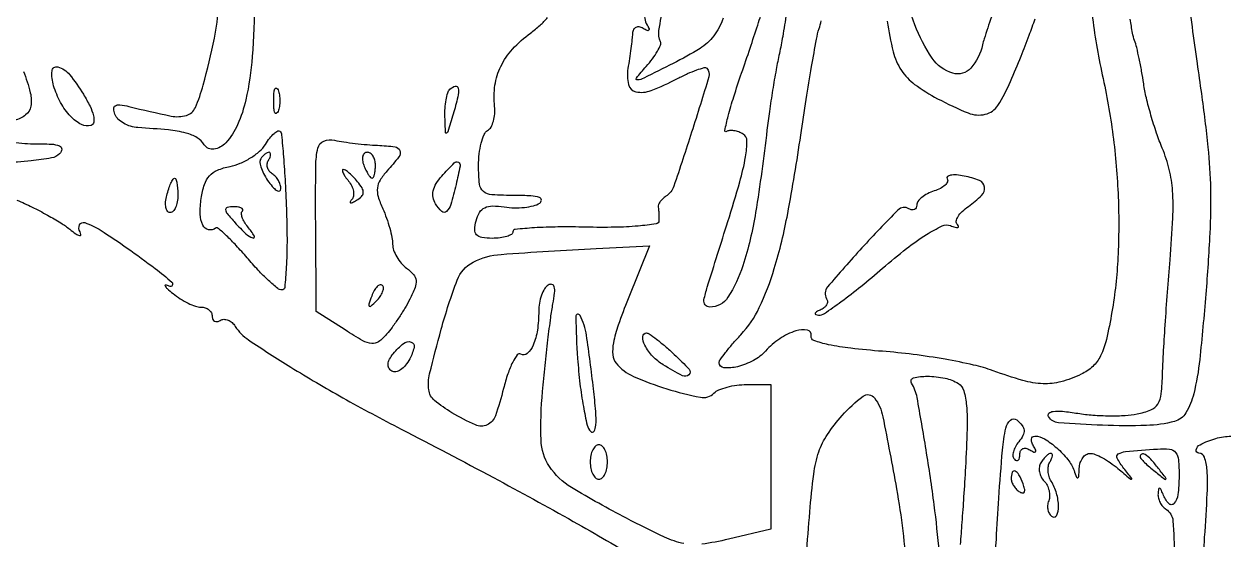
# Model space of a CAD drawing. Extents: x 0 to 848, y 0 to 1200.
# Drawn here: x 385.1 to 524.6, y 512.9 to 572.9 of the extents above; entities that cross this region are included whole.
import ezdxf

# ---------------------------------------------------------------- set-up
doc = ezdxf.new("R2010")
doc.units = 0

msp = doc.modelspace()

# ---------------------------------------------------------------- linework, layer by layer
for points in [[(520.443838, 576.880784, 0.000245), (521.037114, 572.5961, 0.000246), (521.63034, 568.342519, 0.000432), (522.125471, 564.82715, -0.009637), (522.886501, 558.595351, -0.020048), (523.190506, 553.710546, -0.018585), (523.113175, 548.59033, -0.007168), (522.640233, 541.5, -0.00598), (521.933373, 533.913019, -0.034164), (521.236637, 529.92967, -0.073457), (520.330985, 527.714555, -0.197576), (518.997858, 526.709691, -0.056952), (515.728482, 526.242306, -0.016602), (510.636195, 526.267694, -0.009451), (505.497753, 526.561356, -0.239749), (504.333166, 527.269944, -0.355532), (504.383198, 527.653788, -0.162678), (504.8729, 527.881621, -0.053767), (505.981975, 527.887719, -0.014159), (507.744561, 527.656837, 0.020916), (509.504312, 527.450468, 0.01593), (511.443332, 527.366932, 0.016189), (513.268672, 527.405594, 0.035976), (514.647702, 527.57954, 0.046193), (516.238677, 528.053817, 0.15886), (517.054201, 528.736723, 0.114573), (517.457047, 529.911164, 0.018777), (517.613525, 532.325, -0.007543), (517.706369, 534.520096, -0.002163), (517.916185, 537.917344, -0.002176), (518.186159, 541.748097, -0.002311), (518.484437, 545.5, 0.008754), (518.807445, 550.353824, 0.029636), (518.774707, 553.528088, 0.042429), (518.387648, 556.015386, 0.039332), (517.580804, 558.468115, -0.017101), (516.907484, 560.244903, -0.011622), (516.258417, 562.308087, -0.011721), (515.724302, 564.331274, -0.022942), (515.411555, 565.968115, 0.008234), (515.176507, 567.430322, 0.007921), (514.890668, 568.903134, 0.007873), (514.597793, 570.192947, 0.028305), (514.352007, 571, -0.043149), (514.115422, 571.868429, -0.008398), (513.851858, 573.471703, -0.008866)], [(497.687467, 573.746572, 0.001029), (496.842033, 571.193465, 0.027326), (496.655269, 570.5, -0.128813), (495.301352, 567.798963, -0.292494), (493.198892, 567.192539, -0.173201), (490.792319, 568.951998, -0.059935), (488.787598, 572.833246, 0.015565), (487.072291, 577.027955, 0.261447)], [(411.917832, 575.704628, -0.017194), (411.658875, 569.125544, -0.037042), (410.912684, 564.112852, -0.047682), (409.961301, 561.214002, -0.083701), (408.583078, 559.10773, -0.168077), (407.197871, 558.366524, -0.302594), (406.073692, 558.881266, 0.119958), (405.24326, 559.699967, 0.071871), (403.958269, 560.237225, 0.039412), (401.902112, 560.598089, 0.008867), (398.356989, 560.872377, -0.059642), (397.496591, 561.027721, -0.056845), (396.682128, 561.383006, -0.06137), (396.032632, 561.874187, -0.109007), (395.664669, 562.431474, -0.080427), (395.530484, 563.073941, -0.28636), (395.727594, 563.424349, -0.159196), (396.265532, 563.524941, -0.026867), (397.307681, 563.33034, 0.008355), (402.226072, 562.222147, 0.122075), (403.99027, 562.289296, 0.223604), (405.038355, 563.210325, 0.036724), (405.953051, 565.825645, 0.013767), (407.256693, 571.258533, 0.041596), (407.730226, 575.032377, 0.06889)], [(466.473327, 573.581838, -0.076352), (465.365367, 571.533409, -0.092354), (463.778642, 570.089277, -0.021837), (460.640927, 568.331973, -0.001828), (457.227006, 566.626879, -0.086845), (456.490225, 566.40998, -0.669183), (456.365639, 566.63569, -0.013733), (457.5, 567.975386, 0.020711), (458.243171, 568.878328, 0.029418), (458.820148, 569.743037, 0.029252), (459.193369, 570.475778, 0.219985), (459.185609, 570.854988, -0.15454), (458.993452, 572.15385, -0.016053), (459.589495, 575.221979, -0.018805)], [(473.829357, 574.160938, -0.004859), (473.39659, 571.468535, -0.011908), (473.012067, 569.5, 0.009288), (472.634102, 567.617511, 0.0047), (472.224508, 565.233821, 0.004666), (471.847573, 562.763842, 0.006933), (471.567758, 560.593858, -0.011423), (470.243124, 551.001122, -0.037969), (468.755905, 544.815836, -0.064191), (467.030615, 541.151788, -0.256012), (464.928571, 540, -0.223316), (464.377915, 540.25885, -0.228563), (464.233126, 540.844049, -0.024243), (464.622792, 542.33683, -0.000467), (467.015128, 549.942551, 0.006732), (468.405138, 554.56316, 0.026433), (469.071511, 557.462697, 0.041552), (469.239397, 559.323338, 0.261784), (468.795209, 560.126568, 0.051174), (468.280825, 560.375878, 0.051693), (467.728262, 560.514479, 0.056745), (467.221262, 560.529237, 0.117868), (466.847759, 560.40591, -0.660775), (466.661044, 560.537594, -0.010671), (467.05903, 562.217479, -0.012968), (467.703983, 564.461212, -0.006779), (468.616986, 567.221893, 0.002165), (469.604849, 570.118979, 0.002746), (470.491001, 572.803826, 0.002161), (471.211806, 575.061917, 0.022451)], [(457.391161, 574.397349, 0.207658), (457.622696, 572.801473, -0.033423), (457.848747, 572.374338, -0.333463), (457.806533, 572.188877, -0.292877), (457.604274, 572.161726, -0.029307), (457.154508, 572.404508, 0.091646), (456.704866, 572.579319, 0.160546), (456.312855, 572.527923, 0.16659), (456.037892, 572.256517, 0.100088), (455.917769, 571.809017, -0.013176), (455.856654, 571.124812, -0.003855), (455.726925, 570.076711, -0.00387), (455.562624, 568.898861, -0.004141), (455.383559, 567.75, 0.097873), (455.443619, 565.886838, 0.293511), (456.314656, 565.038051, 0.144666), (458.08867, 565.19075, 0.026017), (461.14259, 566.573736, -0.013655), (462.335702, 567.149988, -0.020967), (463.400812, 567.576276, -0.016527), (464.272133, 567.851283, -0.270865), (464.556624, 567.776709, -0.276892), (464.806174, 566.779236, -0.003556), (462.799489, 560.342597, -0.00474), (460.727786, 554.065859, -0.171531), (459.798537, 552.888197, 0.047209), (459.434049, 552.606859, 0.05094), (459.139017, 552.26864, 0.056973), (458.951576, 551.926905, 0.130968), (458.91459, 551.638197, -0.013936), (458.947435, 551.327046, -0.005901), (458.974911, 550.90816, -0.005833), (458.993763, 550.459914, -0.007592), (459, 550.049156, -0.37375), (458.669305, 549.668553, -0.013024), (456.567875, 549.427836, -0.018034), (453.843457, 549.286203, -0.009875), (450.499715, 549.299156, 0.008272), (447.240465, 549.322235, 0.013765), (444.496472, 549.22069, 0.007385), (442.266759, 549.043533, 0.387036), (441.999715, 548.75, -0.265128), (441.835236, 548.461362, -0.058153), (441.293042, 548.220312, -0.046053), (440.515547, 548.054495, -0.029529), (439.59362, 548, -0.035902), (438.377339, 548.087446, -0.172824), (437.773067, 548.406515, -0.201515), (437.559252, 549.001456, -0.050816), (437.720715, 550.040013, -0.069103), (438.124686, 551.012352, -0.146603), (438.71678, 551.561641, -0.117449), (439.610269, 551.764216, -0.036377), (440.993339, 551.64833, 0.034545), (442.143613, 551.547709, 0.031418), (443.334342, 551.600879, 0.032851), (444.393869, 551.786157, 0.081623), (445.116245, 552.093005, 0.261963), (445.311053, 552.454897, 0.323252), (445.086986, 552.753411, 0.062314), (444.083299, 552.933088, 0.012268), (442.25, 552.984687, -0.013786), (439.543087, 553.069096, -0.157284), (438.559891, 553.451294, -0.200087), (438.10524, 554.297408, -0.024533), (438, 556.440983, -0.028478), (438.077825, 557.806265, -0.034804), (438.311096, 559.063445, -0.037335), (438.649978, 560.060347, -0.154949), (439.059049, 560.536494, 0.127815), (439.447373, 560.94264, 0.056769), (439.734867, 561.631636, 0.050978), (439.887953, 562.472831, 0.047946), (439.872531, 563.345511, -0.064749), (439.911309, 565.795308, -0.077497), (440.592147, 567.997583, -0.072277), (441.960424, 570.002656, -0.047795), (444.037869, 571.869877, 0.022196), (445.160449, 572.779565, 0.034613), (446.032078, 573.667396, 0.037911)], [(509.415126, 574.057768, 0.027657), (510.596533, 567, -0.023145), (511.834427, 559.993477, -0.021985), (512.446266, 552.781119, -0.022639), (512.414083, 545.789284, -0.029787), (511.717551, 539.449632, -0.014374), (511.070296, 536.219015, -0.057954), (510.396381, 534.327473, -0.091669), (509.485356, 533.106071, -0.076693), (508.143272, 532.199632, -0.043433), (505.777072, 531.324823, -0.076944), (503.71493, 531.089282, -0.060217), (501.351768, 531.471, -0.017989), (497.875727, 532.609078, 0.033248), (495.618948, 533.272487, 0.011524), (492.288495, 533.935098, 0.01139), (488.575189, 534.498454, 0.012999), (485, 534.863632, -0.009199), (481.314358, 535.211816, -0.025011), (478.727316, 535.63622, -0.030337), (477.028457, 536.112377, -0.371703), (476.715813, 536.651994, 0.410348), (476.26612, 537.320501, 0.130411), (474.939895, 537.241485, 0.067837), (473.052998, 536.319906, 0.061435), (471.409777, 534.900305, -0.086723), (470.001117, 533.802019, -0.060949), (468.121165, 533.078345, -0.080796), (466.55378, 532.945631, -0.391903), (466, 533.543644, -0.157487), (466.106082, 533.872087, -0.009247), (466.743702, 534.722585, -0.013248), (467.561835, 535.7173, -0.009322), (468.531752, 536.793644, 0.077526), (470.672325, 539.940472, 0.037689), (472.422376, 544.489559, 0.026569), (473.976874, 550.875452, 0.009858), (475.505068, 560, -0.002628), (476.139874, 564.158528, -0.003398), (476.768436, 567.967835, -0.002579), (477.333036, 571.152084, -0.030012), (477.634343, 572.379863, 0.018909), (477.882351, 573.301581, 0.008058)], [(485.564872, 573.25, 0.025109), (486.261448, 569.703225, 0.083358), (487.206813, 567.530905, 0.092079), (488.754186, 565.904294, 0.034848), (491.427167, 564.239435, 0.02526), (494.985107, 562.577997, 0.155887), (496.973436, 562.424431, 0.193803), (498.443486, 563.462996, 0.042639), (499.920479, 566.247839, 0.003947), (501.139762, 569.176299, 0.00701), (502.091183, 571.610395, 0.006893), (502.779885, 573.527956, 0.047903)], [(385.032013, 567.4158, -0.026614), (385.827471, 564.933437, -0.109392), (385.888636, 563.364811, -0.181705), (385.284693, 562.35369, -0.104654), (384, 561.710251, 0.084777)], [(383.481043, 559.220619, 0.040504), (386.2, 559, -0.011305), (388.264625, 558.953312, -0.079898), (389.244054, 558.75, -0.332237), (389.484533, 558.370772, -0.179132), (389.240991, 557.840991, -0.153086), (388.291363, 557.34469, -0.018302), (385.916532, 557.007187, -0.018374), (382.757532, 556.79259, -0.009446)], [(384.277252, 552.451959, -0.012706), (386.0349, 551.637785, -0.011224), (387.824124, 550.702543, -0.011347), (389.398494, 549.786872, -0.033286), (390.421894, 549.062373, 0.017313), (391.124316, 548.530651, 0.089445), (391.564527, 548.326135, 0.49603), (391.70119, 548.433173, 0.129352), (391.612877, 548.75, -0.241297), (391.567169, 549.571623, -0.388606), (392.165885, 549.832939, -0.059569), (394.056137, 548.922754, -0.012563), (397.099962, 546.872053, -0.00611), (400.366215, 544.489488, -0.023569), (402.302861, 542.892508, -0.367706), (402.35056, 542.525883, -0.377384), (402, 542.427453, 0.053911), (401.588227, 542.573238, 0.641138), (401.510832, 542.474153, 0.091907), (401.761343, 542.15166, 0.011422), (402.44113, 541.574157, 0.029418), (403.28046, 540.971698, 0.02818), (404.196533, 540.462409, 0.029356), (405.055155, 540.107097, 0.08361), (405.69113, 540, -0.079445), (406.191096, 539.920056, -0.09104), (406.615519, 539.688914, -0.100768), (406.899271, 539.344881, -0.122815), (407, 538.940983, 0.100016), (407.072525, 538.582044, 0.176854), (407.275696, 538.363442, 0.168473), (407.580248, 538.321124, 0.089697), (407.93854, 538.462015, -0.135112), (408.358938, 538.585171, -0.098827), (408.83975, 538.497362, -0.085641), (409.30799, 538.211238, -0.071213), (409.68854, 537.767807, 0.104222), (411.240873, 536.182033, 0.008554), (416.140742, 533.032711, 0.011172), (422.18909, 529.474224, 0.008365), (429, 525.817448, -0.00368), (439.740342, 520.179963, -0.005511), (449.028437, 515.084844, -0.006332), (456.757653, 510.603536, -0.013273)], [(461.907532, 512.507433, -0.06035), (459.632359, 513.267502, -0.008646), (455.224898, 515.452593, -0.015799), (448.812754, 519.032096, -0.111562), (446.24888, 521.483358, -0.139944), (445.27461, 524.550563, -0.029885), (445.445592, 530.196792, -0.003571), (445.738688, 533.203692, -0.003595), (446.074082, 536.199245, -0.003508), (446.403449, 538.80555, -0.014451), (446.65936, 540.375105, 0.018881), (446.855592, 541.649605, 0.090748), (446.807365, 542.379382, 0.284589), (446.538341, 542.639876, 0.194485), (446.106933, 542.566088, 0.119165), (445.681984, 542.136535, 0.048525), (445.325162, 541.389913, 0.044385), (445.081904, 540.475991, 0.042883), (445, 539.52277, -0.036122), (444.842039, 537.339155, -0.062978), (444.358186, 535.592345, -0.109046), (443.673638, 534.619638, -0.335249), (442.920534, 534.549113, 0.388906), (442.511832, 534.471258, 0.043751), (441.970109, 533.594196, 0.035148), (441.407701, 532.247437, 0.019664), (440.906604, 530.543369, -0.022435), (439.953372, 527.36686, -0.201181), (438.999882, 526.308804, -0.219862), (437.629517, 526.298616, -0.027047), (434.904292, 527.715608, -0.041312), (432.880649, 529.148547, -0.188272), (432.201939, 530.391236, -0.092677), (432.308006, 532.246125, -0.006157), (433.656362, 537.434396, -0.02422), (435.517898, 543.147164, -0.184076), (437.367256, 545.224055, -0.102451), (440.612512, 546.139771, -0.005115), (451.705477, 546.812836), (457.910954, 547.125673), (455.409811, 540.970323, 0.011275), (454.246045, 537.910186, 0.039247), (453.697834, 535.86918, 0.065592), (453.622651, 534.450708, 0.154891), (454.016282, 533.480381, 0.116027), (456.038291, 531.952627, 0.029694), (459.90765, 530.510919, 0.025013), (463.830187, 529.520709, 0.250729), (465.394444, 529.994444, -0.09804), (465.972585, 530.381493, -0.034052), (466.927118, 530.704618, -0.032276), (468.054318, 530.925846, -0.032329), (469.2, 531), (472, 531), (472, 522.599741), (472, 514.199482), (467.096353, 513.023115, -0.025094), (463.976247, 512.438345, -0.084439)], [(491.611194, 511.5, 0.012699), (491.031525, 517.003606, 0.007975), (490.088365, 523.405046, 0.004326), (489.03831, 529.489909, 0.093783), (488.390652, 531.176929, -0.505187), (488.6289, 531.769974, -0.06607), (490.218607, 531.963707, -0.047694), (492.293156, 531.74299, -0.09115), (493.842158, 531.118713, -0.184859), (494.475835, 530.268154, -0.047521), (494.787635, 528.552142, -0.028525), (494.863211, 525.827716, -0.00715), (494.669333, 521.384026, -0.00171), (494.458053, 517.942983, -0.002621), (494.249145, 514.962808, -0.000892), (494.050684, 512.390823, -0.072206)], [(475.772346, 506.016183, -0.002161), (476.552867, 516.191982, -0.011634), (477.012844, 520.592806, -0.049219), (477.605547, 523.173326, -0.066911), (478.595688, 525.183157, -0.034412), (480.319762, 527.403821, -0.049031), (482.751643, 529.641555, -0.416531), (484.077898, 529.449936, -0.110737), (485.054596, 527.247371, -0.00477), (486.640455, 518.878181, -0.029282), (487.812534, 509.090414, -0.012807)], [(497.963291, 507.076951, -0.001714), (498.263353, 512.9979, -0.003234), (498.552684, 517.772061, -0.004281), (498.977742, 523.386942, -0.035075), (499.372188, 525.923979, -0.148248), (499.909866, 526.865861, -0.37939), (500.633286, 526.889382, -0.051885), (501.253802, 526.255058, -0.145535), (501.482892, 525.684269, -0.145525), (501.362875, 525.08102, -0.051875), (500.86983, 524.343155, 0.047735), (500.475375, 523.763261, 0.063881), (500.242965, 523.171683, 0.079748), (500.197904, 522.658555, 0.180377), (500.357499, 522.309167, 0.128035), (500.601196, 522.166147, 0.258825), (500.811265, 522.215446, 0.157415), (500.955239, 522.466035, 0.052353), (501, 522.89235, -0.108605), (501.090337, 523.303343, -0.182109), (501.339137, 523.548391, -0.161491), (501.713386, 523.584927, -0.082857), (502.154508, 523.404508, 0.029004), (502.613152, 523.156574, 0.315645), (502.809017, 523.190983, 0.315645), (502.843426, 523.386848, 0.029004), (502.595492, 523.845492, -0.054424), (502.384507, 524.288087, -0.117792), (502.346506, 524.660863, -0.189016), (502.48101, 524.903289, -0.174394), (502.749853, 525, -0.138364), (503.870333, 524.68388, -0.042657), (505.296359, 523.632686, -0.043062), (506.58306, 522.290344, -0.083927), (507.306019, 521, 0.010035), (507.599378, 520.228389, 0.415004), (507.748538, 520.165208, 0.284828), (507.865593, 520.325834, 0.007428), (507.921053, 521.25, -0.064616), (508.038745, 521.919018, -0.079451), (508.320867, 522.485937, -0.094028), (508.718334, 522.86596, -0.144866), (509.171259, 523, -0.096848), (509.75862, 522.885154, -0.027501), (510.604029, 522.485937, -0.026601), (511.528779, 521.919792, -0.025333), (512.404026, 521.25, 0.000873), (513.809051, 520.061498, 0.176901), (513.977431, 520, 0.621148), (514.014395, 520.074767, 0.001609), (513.110322, 521.25, -0.036611), (512.322023, 522.438241, -0.41141), (512.458011, 522.933362, -0.10889), (513.29857, 523.198189, -0.003189), (517.028211, 523.504386, -0.044171), (518.43057, 523.48651, -0.202662), (519.129005, 523.1041, -0.149419), (519.46329, 522.250616, -0.021276), (519.528211, 520.348498, -0.026858), (519.394444, 518.198295, -0.153941), (518.932965, 517.168561, -0.45139), (518.325513, 517.171006, -0.084003), (517.662281, 518.25, 0.013592), (517.409563, 518.830327, 0.263902), (517.255579, 518.939531, 0.400844), (517.136398, 518.846721, 0.020128), (517.078947, 518.309017, 0.077062), (517.123, 517.807596, 0.057435), (517.316941, 517.286338, 0.057627), (517.623357, 516.824778, 0.079172), (518, 516.5, -0.239041), (518.815332, 515.164009, -0.020041), (518.976291, 510.995516, -0.02006)], [(522.223712, 509.333745, 0.001651), (522.50893, 513.25, 0.005139), (522.810662, 518.347849, 0.029232), (522.784573, 521.063333, 0.064047), (522.490581, 522.544231, 0.319088), (521.843325, 523.015313, -0.468701), (521.524098, 523.407815, -0.227283), (521.96817, 524.003302, -0.052486), (523.798606, 524.730552, -0.066601), (525.598033, 524.984687, 0.18288)]]:
    msp.add_lwpolyline(points, format="xyb")
for points in [[(392.006907, 564.75, -0.021726), (392.777006, 563.35092, -0.054845), (393.175134, 562.260745, -0.096628), (393.210964, 561.513452, -0.282731), (392.893994, 561.133929, -0.206306), (391.771522, 561.227321, -0.08135), (390.513629, 562.188064, -0.064824), (389.357952, 563.784045, -0.051526), (388.539936, 565.75, -0.092406), (388.356073, 567.460982, -0.475177), (389.034412, 567.931431, -0.152616), (390.391214, 567.035288, -0.034407)], [(414.662281, 562.75, -0.174857), (414.474999, 562.540618, -0.447206), (414.306058, 562.601562, -0.078554), (414.189089, 563.10856, -0.017491), (414.157895, 564, -0.017491), (414.189089, 564.89144, -0.078554), (414.306058, 565.398438, -0.447206), (414.474999, 565.459382, -0.174857), (414.662281, 565.25, -0.057986), (414.818615, 564.679992, -0.037979), (414.87034, 564, -0.037979), (414.818615, 563.320008, -0.057986)], [(435.052886, 562.449733, -0.001416), (434.433345, 560.396584, -0.232216), (434.276677, 560.229166, -0.511146), (434.153508, 560.310363, -0.002412), (434.085953, 562.083333, -0.024395), (434.102062, 563.121194, -0.028136), (434.221082, 564.103646, -0.028978), (434.41425, 564.911326, -0.123803), (434.666667, 565.333333, -0.13104), (435.293319, 565.696138, -0.453143), (435.636067, 565.468272, -0.091806), (435.584384, 564.434553, -0.014295)], [(415.646678, 550.999191, -0.008871), (415.704941, 547.548624, -0.014776), (415.616575, 544.643512, -0.008469), (415.436011, 542.299998, -0.38699), (415.106455, 542, -0.174863), (414.621713, 542.174875, -0.013469), (413.563836, 543.101562, -0.017173), (412.3404, 544.313481, -0.012218), (411.051338, 545.75, 0.010509), (409.79097, 547.164237, 0.017139), (408.657182, 548.302969, 0.011189), (407.698264, 549.162713, 0.346719), (407.399085, 549.175, -0.213836), (406.564372, 549.001337, -0.230011), (405.914308, 549.514619, -0.107752), (405.603564, 550.809054, -0.042674), (405.72188, 552.644606, -0.039699), (406.097398, 554.255507, -0.10655), (406.679879, 555.271238, -0.112908), (407.606221, 555.92276, -0.04771), (409.070506, 556.364101, 0.050458), (410.261935, 556.73034, 0.039407), (411.464736, 557.353218, 0.040577), (412.501747, 558.121639, 0.073564), (413.184621, 558.924017, -0.025435), (413.692688, 559.652336, -0.044191), (414.193891, 560.192188, -0.060085), (414.618995, 560.491939, -0.331259), (414.879621, 560.453713, -0.175032), (415.070617, 560.046791, -0.002834), (415.292767, 557.488623, -0.007025), (415.494277, 554.481211, -0.004557)], [(426.25, 558.814719, -0.020671), (428.281059, 558.642458, -0.280768), (428.838102, 558.198058, -0.25876), (428.722872, 557.467526, -0.018179), (427.341336, 555.824678, 0.044528), (426.541609, 554.765158, 0.111407), (426.224206, 553.855366, 0.102), (426.314697, 552.847282, 0.033689), (426.841336, 551.448885, -0.020606), (427.284889, 550.358433, -0.017991), (427.659642, 549.185041, -0.018366), (427.921247, 548.099261, -0.049967), (428, 547.31319, 0.084405), (428.118457, 546.61647, 0.048099), (428.477817, 545.838954, 0.046283), (429.004279, 545.103961, 0.056398), (429.626612, 544.531078, -0.054727), (430.426512, 543.799644, -0.155791), (430.725, 543.115948, -0.119546), (430.60958, 542.26886, -0.026237), (429.998113, 540.920835, -0.015675), (429.412443, 539.872948, -0.010851), (428.688019, 538.724389, -0.010954), (427.943116, 537.650186, -0.022009), (427.300714, 536.843041, -0.056724), (426.361697, 535.983521, -0.18483), (425.561418, 535.768602, -0.104131), (424.536987, 536.097529, -0.012221), (422.471539, 537.343041), (419.084652, 539.5), (419.042326, 549.692582, -0.002933), (419.053797, 556.389999, -0.05401), (419.298246, 558.497159, -0.245783), (419.980309, 559.298086, -0.149017), (421.25, 559.409482, 0.014887), (422.308387, 559.218445, 0.007602), (423.646875, 559.038551, 0.007546), (425.033095, 558.894838, 0.011235)], [(412.647693, 557.238972, 0.177626), (412.561116, 556.816199, 0.046728), (412.73009, 556.134528, 0.04143), (413.082972, 555.342596, 0.032355), (413.588676, 554.547842, 0.025984), (414.132645, 553.879724, 0.080399), (414.585423, 553.517266, 0.260737), (414.862183, 553.516024, 0.27277), (415, 553.749853, 0.077769), (414.924953, 554.229436, 0.053342), (414.701458, 554.733917, 0.052784), (414.372497, 555.185962, 0.070784), (413.983688, 555.510081, -0.090427), (413.639411, 555.820631, -0.095498), (413.434921, 556.22714, -0.099685), (413.401101, 556.665803, -0.108373), (413.542705, 557.069098, 0.037551), (413.728036, 557.426387, 0.080849), (413.802156, 557.726548, 0.154521), (413.757652, 557.920217, 0.265568), (413.618034, 558, 0.118064), (413.392773, 557.946057, 0.04879), (413.126746, 557.776448, 0.044665), (412.86464, 557.530128, 0.043426)], [(424.638374, 556.5, 0.02136), (424.887494, 555.925442, 0.030395), (425.160341, 555.440625, 0.030693), (425.420671, 555.087111, 0.222225), (425.606989, 555, 0.289661), (425.758929, 555.096084, 0.046727), (425.884553, 555.440625, 0.039339), (425.971531, 555.925176, 0.024748), (426, 556.5, 0.062722), (425.92777, 557.073532, 0.08088), (425.715469, 557.559375, 0.098158), (425.400789, 557.884506, 0.152681), (425.031385, 558, 0.184534), (424.710807, 557.877514, 0.147206), (424.516384, 557.559375, 0.100118), (424.488865, 557.074366, 0.055937)], [(435.378376, 554.25, -0.011839), (434.763071, 551.928875, -0.133911), (434.271297, 551.125047, -0.394571), (433.722647, 551.122918, -0.067469), (432.996217, 552.006121, -0.094961), (432.712784, 552.749594, -0.098222), (432.729259, 553.535899, -0.082554), (433.061162, 554.363268, -0.047367), (433.705578, 555.227161, -0.010188), (435.172609, 556.783276, -0.343408), (435.646679, 556.846653, -0.320195), (435.849887, 556.394477, -0.009512)], [(422.868879, 554.657991, -0.059816), (423.239506, 554.083858, -0.070874), (423.437715, 553.469816, -0.083091), (423.440463, 552.911524, -0.144798), (423.241324, 552.497665, 0.051532), (423.050748, 552.237981, 0.539115), (423.099215, 552.139852, 0.145908), (423.32953, 552.17859, 0.016746), (423.798558, 552.428702, 0.06466), (424.372512, 552.867315, 0.184594), (424.57584, 553.31771, 0.150137), (424.445068, 553.854248, 0.03892), (423.926114, 554.589028, 0.019407), (423.441126, 555.129294, 0.024812), (422.952218, 555.585527, 0.024047), (422.517621, 555.918068, 0.152428), (422.255111, 556, 0.437369), (422.155018, 555.891735, 0.087861), (422.229155, 555.605785, 0.04512), (422.476182, 555.173471, 0.020857)], [(403, 553, -0.043375), (402.933456, 552.234359, -0.063112), (402.733751, 551.5875, -0.082769), (402.440102, 551.149557, -0.206609), (402.09362, 551, -0.24384), (401.789795, 551.157535, -0.106581), (401.607123, 551.5875, -0.070464), (401.575635, 552.233678, -0.040966), (401.710251, 553, -0.016817), (401.938458, 553.766387, -0.025621), (402.192243, 554.4125, -0.023188), (402.439563, 554.897136, -0.269386), (402.616631, 555, -0.326917), (402.766282, 554.890445, -0.029396), (402.887385, 554.4125, -0.029316), (402.972329, 553.766644, -0.018041)], [(492.544783, 554.92754, -0.243941), (492.570987, 554.578993, -0.10494), (492.295025, 554.186341, -0.069772), (491.751231, 553.806474, -0.040798), (491.014521, 553.504609, 0.041913), (490.24365, 553.18674, 0.05147), (489.591765, 552.761753, 0.060118), (489.143561, 552.29964, 0.163953), (489, 551.873595, -0.104257), (488.929524, 551.539277, -0.179629), (488.733768, 551.337798, -0.165009), (488.439826, 551.303169, -0.086155), (488.093677, 551.442104, 0.349419), (486.804046, 551.288249, 0.009517), (482.622699, 546.895156, 0.009649), (478.612934, 542.345241, 0.324925), (478.510868, 540.982415, -0.148881), (478.602911, 540.633589, -0.121182), (478.496101, 540.260453, -0.098137), (478.198949, 539.918649, -0.069183), (477.756231, 539.664358, 0.029731), (477.331139, 539.462843, 0.194305), (477.184647, 539.283477, 0.403328), (477.253789, 539.145907, 0.066345), (477.574484, 539.078947, 0.16986), (478.246178, 539.25991, 0.00783), (480.20827, 540.646884, 0.012261), (482.508168, 542.415368, 0.008419), (485.031716, 544.527466, -0.012726), (487.804573, 546.807902, -0.025768), (490.118216, 548.429376, -0.028391), (491.946862, 549.435486, -0.206), (492.926752, 549.474614, 0.021592), (493.47065, 549.292419, 0.111655), (493.785314, 549.274253, 0.457034), (493.857197, 549.391841, 0.119747), (493.725881, 549.607453, -0.244767), (493.606429, 549.986476, -0.092955), (493.807844, 550.521312, -0.064455), (494.294476, 551.130182, -0.039214), (495.006361, 551.717009, 0.040204), (496.553989, 552.997908, 0.237685), (496.886888, 553.962425, 0.269291), (496.300411, 554.717364, 0.048875), (494.530262, 555.238966, 0.025565), (493.614678, 555.365904, 0.060631), (492.928261, 555.342234, 0.142071), (492.582633, 555.180431, 0.366242)], [(409.650831, 549.833333, 0.018492), (410.924741, 548.526243, 0.110649), (411.734765, 548.039729, 0.700731), (411.908803, 548.25993, 0.034795), (411.131121, 549.342009, -0.037643), (410.740688, 549.891837, -0.053781), (410.488848, 550.43413, -0.067767), (410.400107, 550.890687, -0.213677), (410.508676, 551.175343, 0.279083), (410.553993, 551.359659, 0.206853), (410.413828, 551.52234, 0.082088), (410.040612, 551.632838, 0.031019), (409.495844, 551.666667, 0.049601), (408.754713, 551.592963, 0.381232), (408.561894, 551.336196, 0.152666), (408.749933, 550.875246, 0.011311)], [(425.564293, 541.293128, 0.008399), (425.21821, 540.336218, 0.286372), (425.270328, 540.111181, 0.400052), (425.463552, 540.106486, 0.011214), (426.124088, 540.733333, 0.043285), (426.558688, 541.246577, 0.063152), (426.837219, 541.768815, 0.082976), (426.927901, 542.220211, 0.20742), (426.806872, 542.526461, 0.278911), (426.538684, 542.59249, 0.120343), (426.210949, 542.395085, 0.070189), (425.866277, 541.940734, 0.036269)], [(449.528586, 534.02181, 0.011557), (449.80429, 531.084021, 0.015597), (450.197542, 528.444137, 0.012594), (450.64296, 526.293877, 0.13989), (451.064726, 525.535274, 0.486109), (451.43626, 525.579904, 0.12155), (451.650281, 526.261175, 0.035743), (451.635767, 527.877206, 0.008865), (451.376142, 530.513464, 0.007203), (450.562016, 536.726163, 0.085208), (449.811841, 539.03065, 0.790815), (449.308768, 538.901043, 0.01272)], [(429.98501, 533.971992, -0.049171), (429.496093, 533.241241, -0.072039), (428.925201, 532.720965, -0.095673), (428.365451, 532.481366, -0.194202), (427.901268, 532.561019, -0.129807), (427.56056, 532.920171, -0.147504), (427.462886, 533.383001, -0.105652), (427.633941, 533.94505, -0.046726), (428.073886, 534.589028, -0.048467), (429.27454, 535.779677, -0.254452), (430.156433, 535.945653, -0.390085), (430.499813, 535.338397, -0.065638)], [(460.783426, 534.5, -0.018915), (462.50206, 532.781031, -0.411181), (462.480833, 532.132926, -0.319541), (461.73421, 532.02827, -0.016613), (459.5, 533.285435, -0.067788), (458.275562, 534.277874, -0.067488), (457.359006, 535.563009, -0.122399), (457.11158, 536.568978, -0.413506), (457.543644, 537, -0.156258), (457.872128, 536.894774, -0.0093), (458.719583, 536.265625, -0.013264), (459.711001, 535.457745, -0.00935)], [(451, 522, 0.048028), (451.073693, 521.234582, 0.068025), (451.29375, 520.5875, 0.088204), (451.618118, 520.151477, 0.191087), (452, 520, 0.191087), (452.381882, 520.151477, 0.088204), (452.70625, 520.5875, 0.068025), (452.926307, 521.234582, 0.048028), (453, 522, 0.048028), (452.926307, 522.765418, 0.068025), (452.70625, 523.4125, 0.088204), (452.381882, 523.848523, 0.191087), (452, 524, 0.191087), (451.618118, 523.848523, 0.088204), (451.29375, 523.4125, 0.068025), (451.073693, 522.765418, 0.048028)], [(503.446149, 521.912868, 0.103417), (503.267485, 521.419549, 0.07784), (503.275581, 520.841131, 0.074391), (503.464119, 520.268116, 0.079924), (503.808987, 519.791013, -0.077045), (504.168085, 519.300164, -0.061684), (504.395814, 518.685123, -0.06272), (504.464041, 518.044655, -0.087033), (504.353681, 517.479296, 0.07199), (504.233752, 516.949644, 0.074613), (504.27128, 516.414454, 0.08171), (504.455485, 515.955948, 0.118589), (504.76129, 515.647531, 0.446017), (505.300781, 515.80588, 0.119254), (505.510968, 516.797662, 0.06313), (505.267417, 518.360032, 0.068316), (504.643643, 519.767581, -0.065674), (504.398359, 520.313296, -0.056811), (504.287256, 520.931727, -0.05952), (504.31978, 521.526325, -0.095294), (504.5, 522, 0.034804), (504.701786, 522.383844, 0.074368), (504.789612, 522.70625, 0.143517), (504.754342, 522.914721, 0.287043), (504.618034, 523, 0.148366), (504.380663, 522.927979, 0.039704), (504.067543, 522.680655, 0.036612), (503.740108, 522.328971, 0.030745)], [(515, 522.622445, 0.184603), (515.08115, 522.410139, 0.013803), (515.514063, 521.952641, 0.017649), (516.079598, 521.425681, 0.012436), (516.75, 520.872445, 0.001576), (517.879507, 519.99236, 0.377591), (518, 520, 0.377591), (518.00764, 520.120493, 0.001576), (517.127555, 521.25, 0.017685), (516.23668, 522.306759, 0.065617), (515.573889, 522.869516, 0.241985), (515.193395, 522.90695, 0.307699)], [(500, 520.059017, 0.088797), (500.072509, 519.65395, 0.053277), (500.290385, 519.21498, 0.051183), (500.610411, 518.810572, 0.061454), (500.988546, 518.507079, 0.1144), (501.325929, 518.393111, 0.32948), (501.525685, 518.512472, 0.155351), (501.556862, 518.868281, 0.036408), (501.381557, 519.448062, 0.029964), (500.894727, 520.51997, 0.168622), (500.441482, 520.942608, 0.444011), (500.117673, 520.798253, 0.079093)]]:
    msp.add_lwpolyline(points, format="xyb", close=True)

doc.saveas('drawing.dxf')
